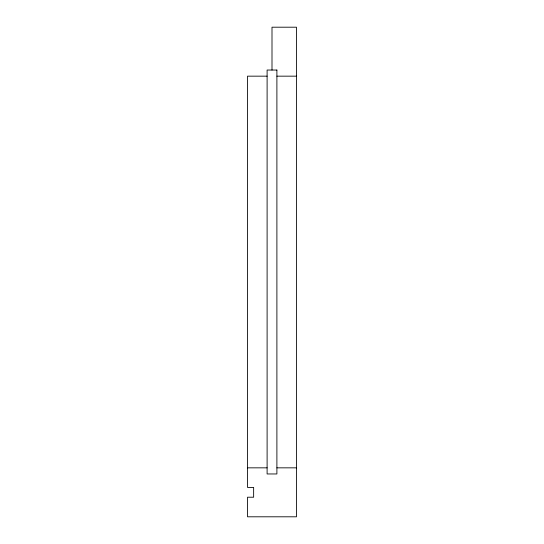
<?xml version="1.0" encoding="UTF-8"?>
<svg xmlns="http://www.w3.org/2000/svg" width="544" height="544" viewBox="0 0 544 544"><rect width="100%" height="100%" fill="white"/><g stroke="black" fill="none" stroke-linecap="round" stroke-linejoin="round"><path stroke-width="0.82" d="M267.104 76.16L247.52 76.16L247.52 487.424L253.64 487.424L253.64 497.216L247.52 497.216L247.52 516.8L296.48 516.8L296.48 27.2L272 27.2L272 70.04M276.896 76.16L296.48 76.16M247.52 467.84L267.104 467.84M276.896 467.84L296.48 467.84M276.896 70.04L267.104 70.04L267.104 473.96L276.896 473.96L276.896 70.04"/></g></svg>
